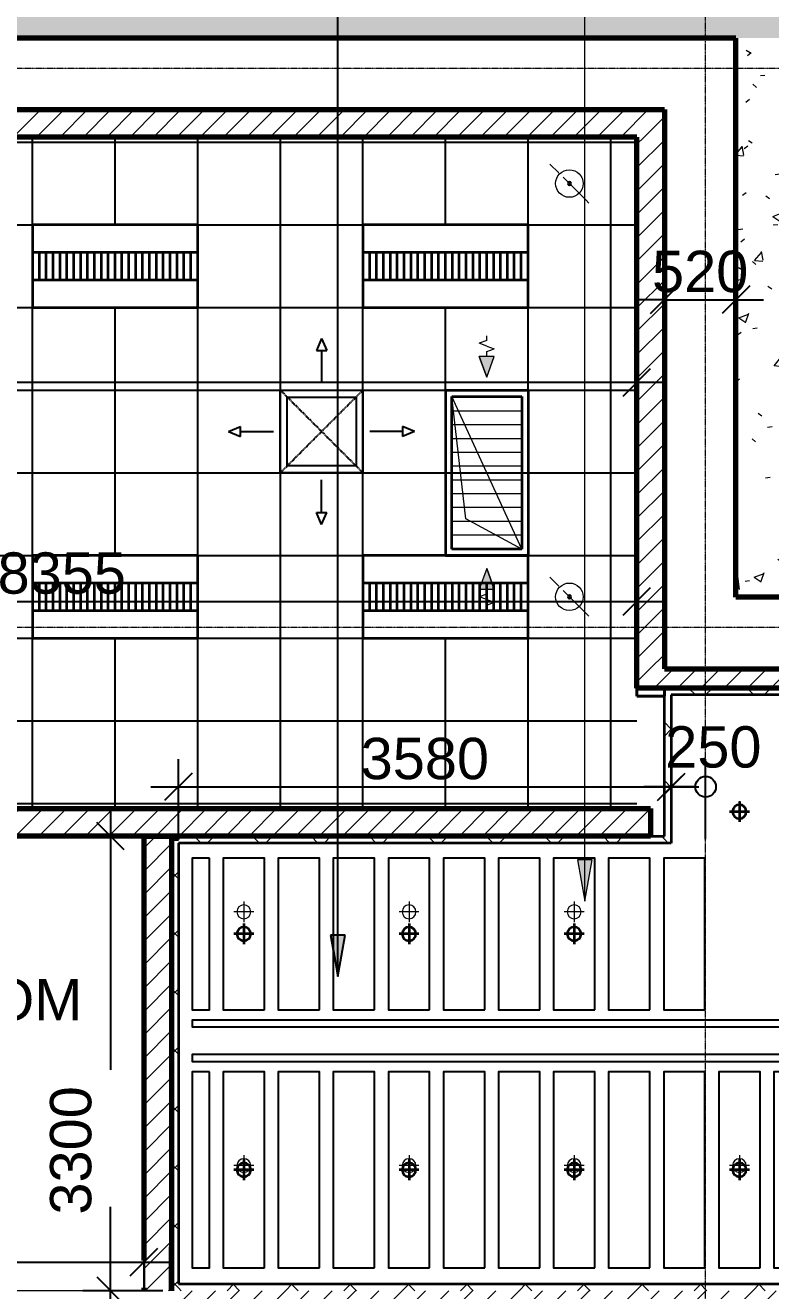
# Model space of a CAD drawing. Header units: millimetres. Extents: x -920222 to -841623, y -18676 to 21298.
# Drawn here: x -854070 to -848655, y 7379 to 16565 of the extents above; entities that cross this region are included whole.
import ezdxf
from ezdxf.xclip import XClip

# ---------------------------------------------------------------- set-up
doc = ezdxf.new("R2010")
doc.units = ezdxf.units.MM
doc.header["$XCLIPFRAME"] = 0
for name, pattern in [('DPA_Grid _ Level 100', [10, 5.5, -1.6, 1.3, -1.6]), ('Hidden', [7.2, 4.7, -2.5]), ('IMPORT-HR', [371.1242, 91.1334, -1.46606, 0, -42.10612, 236.41862, 0])]:
    doc.linetypes.add(name, pattern=pattern)
for name, color, linetype in [('000 - WIPEOUT', 250, 'Continuous'), ('A04_TUBE SERIES', 2, 'Continuous'), ('A11_ALU.SOLID SHEET', 2, 'Continuous')]:
    doc.layers.add(name, color=color, linetype=linetype)
for name, color, linetype, lineweight in [('A-ANNO-DIMS', 1, 'Continuous', 9), ('A-ANNO-NOTE', 3, 'Continuous', 25), ('A-CLNG-PATT', 2, 'Continuous', 9), ('A-DETL', 1, 'Continuous', 70), ('A-DETL-GENF', 2, 'Continuous', 35), ('A-DETL-THIN', 1, 'Continuous', 25), ('A-ROOM-IDEN', 3, 'Continuous', 25), ('A-WALL', 5, 'Continuous', 35), ('A-WALL-FNSH', 2, 'Continuous', 35), ('A-WALL-PATT', 1, 'Continuous', 35), ('E-LITE-EQPM', 2, 'Continuous', 35), ('F-SPRN', 2, 'Continuous', 35), ('G-ANNO-TEXT', 3, 'Continuous', 9), ('G-IMPT', 8, 'Continuous', 35), ('M-HVAC-CDFF', 2, 'Continuous', 35), ('S-GRID', 251, 'Continuous', 9), ('WALL-E', 2, 'Continuous', 35)]:
    doc.layers.add(name, color=color, linetype=linetype, lineweight=lineweight)
doc.styles.add('Arial_2', font='arial.ttf', dxfattribs={"height": 300})
doc.dimstyles.new('DPA-DIM-3_0_C-T', dxfattribs={"dimscale": 304.8, "dimtxt": 306.07782, "dimasz": 0.492126, "dimexe": 0.656168, "dimexo": 0.0625, "dimgap": 0.164042, "dimtad": 0, "dimjust": 2, "dimdec": 0, "dimzin": 0, "dimdsep": 46, "dimtxsty": 'Arial_2', "dimblk1": 'DOTBLANK', "dimblk2": 'OBLIQUE', "dimsah": 1, "dimcen": 0.09, "dimdle": 0.656168, "dimadec": 8, "dimazin": 0, "dimtfac": 1, "dimtdec": 4, "dimtix": 1, "dimtmove": 2, "dimatfit": 3, "dimfxl": 1.312336, "dimfxlon": 1, "dimtvp": 1, "dimtolj": 1, "dimtzin": 0, "dimarcsym": 2})
doc.dimstyles.new('DPA-DIM-3_0_T-T', dxfattribs={"dimscale": 304.8, "dimtxt": 306.07782, "dimasz": 0.656168, "dimexe": 0.656168, "dimexo": 0.0625, "dimgap": 0.164042, "dimtad": 1, "dimdec": 0, "dimzin": 0, "dimdsep": 46, "dimtxsty": 'Arial_2', "dimblk1": 'OBLIQUE', "dimblk2": 'OBLIQUE', "dimsah": 1, "dimcen": 0.09, "dimdle": 0.656168, "dimadec": 8, "dimazin": 0, "dimtfac": 1, "dimtdec": 4, "dimtix": 1, "dimtmove": 0, "dimatfit": 3, "dimfxl": 1.312336, "dimfxlon": 1, "dimtvp": 1, "dimtolj": 1, "dimtzin": 0, "dimarcsym": 2})
doc.dimstyles.new('DPA-DIM-3_0_T-T_1', dxfattribs={"dimscale": 304.8, "dimtxt": 306.07782, "dimasz": 0.656168, "dimexe": 0.656168, "dimexo": 0.0625, "dimgap": 0.164042, "dimtad": 1, "dimdec": 0, "dimzin": 0, "dimdsep": 46, "dimtxsty": 'Arial_2', "dimblk1": 'OBLIQUE', "dimblk2": 'OBLIQUE', "dimsah": 1, "dimcen": 0.09, "dimdle": 0.656168, "dimadec": 8, "dimazin": 0, "dimtfac": 1, "dimtdec": 4, "dimtix": 1, "dimtmove": 1, "dimatfit": 3, "dimfxl": 1.312336, "dimfxlon": 1, "dimtvp": 1, "dimtolj": 1, "dimtzin": 0, "dimarcsym": 2})
pattern_1 = [(45, (0, 0), (-84.852814, 84.852814), [])]
pattern_2 = [(50, (0, 0), (728.7365, -63.75582), [76.2, -838.2]), (355, (0, 0), (-140.9716, 764.2276), [60.96, -670.56]), (100.451, (60.7, -5.3), (587.77, 700.46675), [64.76, -712.36]), (46.184, (0, 203.2), (1084.3162, -168.171), [114.3, -1257.3]), (96.636, (90.4, 189.2), (949.6099, 989.7098), [97.14, -1068.54]), (351.184, (0, 203.2), (949.6206, 989.7012), [91.44, -1005.84]), (21, (101.6, 152.4), (606.45787, -409.06057), [76.2, -838.2]), (326, (101.6, 152.4), (247.20834, 736.7529), [60.96, -670.56]), (71.451, (152.14, 118.3), (853.66825, 327.68547), [64.76, -712.36]), (37.5, (0, 0), (12.35469, 338.22012), [33.528, -628.904, 33.528, -647.192, -673.1]), (37.5, (0, 0), (12.35469, 338.22012), [-1343.152, 33.528, -639.572]), (7.5, (0, 0), (267.27887, 400.72213), [33.528, -354.584, 33.528, -613.664, -256.54]), (7.5, (0, 0), (267.27887, 400.72213), [-1035.304, 33.528, -223.012]), (327.5, (-226.57, 0), (542.36333, -22.915345), [33.528, -220.472, 33.528, -758.952, -1051.56]), (327.5, (-226.57, 0), (542.36333, -22.915345), [-1046.48, 33.528, -1018.032]), (317.5, (-328.17, 0), (592.51696, 101.7071), [33.528, -296.672, 33.528, -492.76, -746.76]), (317.5, (-328.17, 0), (592.51696, 101.7071), [-856.488, 33.528, -713.232])]
pattern_3 = [(45, (0, 0), (-212.13203, 212.13203), []), (135, (0, 0), (-212.13203, -212.13203), [])]

# ---------------------------------------------------------------- blocks, each defined once
blk = doc.blocks.new('LGF_DL_SAA_LowPower_DL1a - LGF_DL_SAA_LowPower_DL1a-8854269-4250-01 ENLARGED CONCOURSE LEVEL - REFLECTED CEILING PLAN - SHEET 1')
at = {"layer": 'A-DETL-GENF', "lineweight": 9}
for p, q in [((0, -75), (0, 75)), ((72.5, 0), (-72.5, 0))]:
    blk.add_line(p, q, dxfattribs=at)
blk.add_circle((0, 0), 50, dxfattribs=at)
blk = doc.blocks.new('ACM_Generic Rect_Ceiling Deflection - Transfer Air 600x600-18522354-4250-01 ENLARGED CONCOURSE LEVEL - REFLECTED CEILING PLAN - SHEET 1')
at = {"layer": 'M-HVAC-CDFF', "lineweight": 25}
for p, q in [((0, 675.4), (-37.1, 588)), ((0, 675.4), (37.1, 588)), ((-37.1, 588), (37.1, 588)), ((0, 588), (0, 350)), ((-300, -300), (-300, 300)), ((-300, 300), (300, 300)), ((-300, -300), (-300, 300)), ((-300, 300), (300, 300)), ((300, 300), (300, -300)), ((300, 300), (300, -300)), ((-250, -250), (-250, 250)), ((-250, 250), (250, 250)), ((250, 250), (250, -250)), ((-675.4, 0), (-588, 37.1)), ((-675.4, 0), (-588, -37.1)), ((-588, -37.1), (-588, 37.1)), ((-588, 0), (-350, 0)), ((588, 37.1), (588, -37.1)), ((675.4, 0), (588, 37.1)), ((588, 0), (350, 0)), ((675.4, 0), (588, -37.1)), ((250, -250), (-250, -250)), ((300, -300), (-300, -300)), ((300, -300), (-300, -300)), ((0, -588), (0, -350)), ((-37.1, -588), (37.1, -588)), ((0, -675.4), (-37.1, -588)), ((0, -675.4), (37.1, -588))]:
    blk.add_line(p, q, dxfattribs=at)
at = {"layer": 'M-HVAC-CDFF', "linetype": 'Hidden', "lineweight": 25}
for p, q in [((-300, 300), (300, -300)), ((-300, -300), (300, 300))]:
    blk.add_line(p, q, dxfattribs=at)
blk = doc.blocks.new('ACM_ECS_RAGR_Return Air Grille - Rectangular - 600x1200-V18-4250-01 ENLARGED CONCOURSE LEVEL - REFLECTED CEILING PLAN - SHEET 1')
at = {"layer": 'M-HVAC-CDFF'}
for points in [[(-695, 0), (-845, 54.6), (-845, -54.6)], [(845, 54.6), (695, 0), (845, -54.6), (845, 31)]]:
    blk.add_hatch(color=256, dxfattribs=at).paths.add_polyline_path(points)
at = {"layer": 'A-DETL-GENF', "lineweight": 9}
for p, q in [((-450, 255), (-450, -255)), ((-350, 255), (-350, -255)), ((-250, 255), (-250, -255)), ((-150, 255), (-150, -255)), ((-50, 255), (-50, -255)), ((50, 255), (50, -255)), ((150, 255), (150, -255)), ((250, 255), (250, -255)), ((350, 255), (350, -255)), ((450, 255), (450, -255)), ((-959.7, 0), (-995, 0)), ((-920, 0), (-900.1, 54.6)), ((-880.3, 0), (-900.1, 54.6)), ((-695, 0), (-845, 54.6)), ((-845, 54.6), (-845, -54.6)), ((-695, 0), (-845, 54.6)), ((-845, 54.6), (-845, -54.6)), ((845, 54.6), (695, 0)), ((695, 0), (845, 54.6)), ((695, 0), (845, -54.6)), ((695, 0), (845, -54.6)), ((845, -54.6), (845, 54.6)), ((845, -54.6), (845, 54.6)), ((845, 0), (880.3, 0)), ((880.3, 0), (900.1, -54.6)), ((920, 0), (900.1, -54.6)), ((920, 0), (939.9, 54.6)), ((959.7, 0), (939.9, 54.6)), ((959.7, 0), (995, 0)), ((-959.7, 0), (-939.9, -54.6)), ((-920, 0), (-939.9, -54.6)), ((-845, 0), (-880.3, 0)), ((-845, -54.6), (-695, 0)), ((-695, 0), (-845, -54.6))]:
    blk.add_line(p, q, dxfattribs=at)
at = {"layer": 'M-HVAC-CDFF'}
for p, q in [((600, 300), (-600, 300)), ((-600, 300), (-600, -300)), ((600, 300), (600, -300)), ((-555, -255), (-555, 255)), ((-555, 255), (555, 255)), ((555, 255), (555, -255)), ((555, -255), (-555, -255)), ((600, -300), (-600, -300))]:
    blk.add_line(p, q, dxfattribs=at)
at = {"layer": 'M-HVAC-CDFF', "lineweight": 9}
for p, q in [((-555, -255), (555, 255)), ((-333, 153), (555, 255)), ((-555, -255), (-333, 153))]:
    blk.add_line(p, q, dxfattribs=at)
blk = doc.blocks.new('L6 - Ceiling Recessed Modular LED Tube - DPA_1195L x 595W x 85H - 36W_AR-18526855-4250-01 ENLARGED CONCOURSE LEVEL - REFLECTED CEILING PLAN - SHEET 1')
at = {"layer": 'E-LITE-EQPM'}
for p, q in [((-600, -600), (-600, 0)), ((-600, 0), (600, 0)), ((-600, -600), (-600, 0)), ((-600, 0), (600, 0)), ((600, 0), (600, -600)), ((600, 0), (600, -600)), ((-600, -200), (600, -200)), ((-550, -200), (-550, -400)), ((-500, -200), (-500, -400)), ((-450, -200), (-450, -400)), ((-400, -200), (-400, -400)), ((-350, -200), (-350, -400)), ((-300, -200), (-300, -400)), ((-250, -200), (-250, -400)), ((-200, -200), (-200, -400)), ((-150, -200), (-150, -400)), ((-100, -200), (-100, -400)), ((-100, -200), (-100, -400)), ((-50, -200), (-50, -400)), ((0, -200), (0, -400)), ((50, -200), (50, -400)), ((100, -200), (100, -400)), ((150, -200), (150, -400)), ((200, -200), (200, -400)), ((250, -200), (250, -400)), ((300, -200), (300, -400)), ((350, -200), (350, -400)), ((400, -200), (400, -400)), ((450, -200), (450, -400)), ((500, -200), (500, -400)), ((550, -200), (550, -400)), ((600, -400), (-600, -400)), ((600, -600), (-600, -600)), ((600, -600), (-600, -600))]:
    blk.add_line(p, q, dxfattribs=at)
blk = doc.blocks.new('ACM_FPS_SPRK_Sprinkler Heat Cut Off - Drawing1_dwg_exposed spk-18530779-4250-01 ENLARGED CONCOURSE LEVEL - REFLECTED CEILING PLAN - SHEET 1')
at = {"layer": 'G-IMPT', "lineweight": 9}
blk.add_circle((0, 0), 100, dxfattribs=at)
blk = doc.blocks.new('ACM_FPS_SPRK_Sprinkler Heat Cut Off - Drawing1_dwg-18530778-4250-01 ENLARGED CONCOURSE LEVEL - REFLECTED CEILING PLAN - SHEET 1')
at = {"layer": 'G-IMPT', "linetype": 'IMPORT-HR', "lineweight": 9}
blk.add_line((3394.3, 2931.2), (3677.1, 2648.4), dxfattribs=at)
at = {"rotation": 179.9974120342029}
blk.add_blockref('ACM_FPS_SPRK_Sprinkler Heat Cut Off - Drawing1_dwg_exposed spk-18530779-4250-01 ENLARGED CONCOURSE LEVEL - REFLECTED CEILING PLAN - SHEET 1', (3535.7, 2789.8), dxfattribs=at)
blk = doc.blocks.new('ACM_FPS_SPRK_Sprinkler Heat Cut Off - FDS_SPR_ACM_Sprinkler Head-18530782-4250-01 ENLARGED CONCOURSE LEVEL - REFLECTED CEILING PLAN - SHEET 1')
at = {"layer": 'F-SPRN'}
for start, end in [(0, 180), (180, 360)]:
    blk.add_arc((0, 0), 10, start, end, dxfattribs=at)
blk.add_blockref('ACM_FPS_SPRK_Sprinkler Heat Cut Off - Drawing1_dwg-18530778-4250-01 ENLARGED CONCOURSE LEVEL - REFLECTED CEILING PLAN - SHEET 1', (-3535.7, -2789.8))
blk = doc.blocks.new('_Oblique')
at = {"color": 0, "linetype": 'ByBlock', "lineweight": -2}
blk.add_line((-0.5, -0.5), (0.5, 0.5), dxfattribs=at)
blk = doc.blocks.new('*D318')
at = {"layer": 'A-ANNO-DIMS', "color": 0, "lineweight": -2, "transparency": 16777216}
for p, q in [((44675, 4389.2), (44675, 3808.2)), ((51075, 4389.2), (51075, 3808.2)), ((44475, 4008.2), (51275, 4008.2))]:
    blk.add_line(p, q, dxfattribs=at)
at = {"layer": 'Defpoints', "color": 0, "transparency": 16777216}
for p in [(44675, 4408.2), (51075, 4408.2), (51075, 4008.2)]:
    blk.add_point(p, dxfattribs=at)
at = {"layer": 'A-ANNO-DIMS', "color": 0, "lineweight": -2, "transparency": 16777216, "xscale": 200, "yscale": 200, "zscale": 200, "rotation": 180}
blk.add_blockref('_Oblique', (44675, 4008.2), dxfattribs=at)
at = {"layer": 'A-ANNO-DIMS', "color": 0, "lineweight": -2, "transparency": 16777216, "xscale": 200, "yscale": 200, "zscale": 200}
blk.add_blockref('_Oblique', (51075, 4008.2), dxfattribs=at)
at = {"layer": 'A-ANNO-DIMS', "color": 0, "transparency": 16777216, "insert": (47875, 4211.4), "char_height": 300, "width": 1107.531, "attachment_point": 5, "style": 'Arial_2'}
blk.add_mtext('\\A1;6400', dxfattribs=at)
blk = doc.blocks.new('*D319')
at = {"layer": 'A-ANNO-DIMS', "color": 0, "lineweight": -2, "transparency": 16777216}
for p, q in [((54855, 11375.2), (54855, 10794.3)), ((55375, 11375.2), (55375, 10794.3)), ((54855, 10994.3), (54655, 10994.3)), ((54855, 10994.3), (55375, 10994.3)), ((55375, 10994.3), (55575, 10994.3))]:
    blk.add_line(p, q, dxfattribs=at)
at = {"layer": 'Defpoints', "color": 0, "transparency": 16777216}
for p in [(54855, 11394.3), (55375, 11394.3), (55375, 10994.3)]:
    blk.add_point(p, dxfattribs=at)
at = {"layer": 'A-ANNO-DIMS', "color": 0, "lineweight": -2, "transparency": 16777216, "xscale": 200, "yscale": 200, "zscale": 200}
blk.add_blockref('_Oblique', (54855, 10994.3), dxfattribs=at)
at = {"layer": 'A-ANNO-DIMS', "color": 0, "lineweight": -2, "transparency": 16777216, "xscale": 200, "yscale": 200, "zscale": 200, "rotation": 180}
blk.add_blockref('_Oblique', (55375, 10994.3), dxfattribs=at)
at = {"layer": 'A-ANNO-DIMS', "color": 0, "transparency": 16777216, "insert": (55115, 11197.4), "char_height": 300, "width": 830.648, "attachment_point": 5, "style": 'Arial_2'}
blk.add_mtext('\\A1;520', dxfattribs=at)
blk = doc.blocks.new('*D334')
at = {"layer": 'A-ANNO-DIMS', "color": 0, "lineweight": -2, "transparency": 16777216}
for p, q in [((44675, 10775.2), (44675, 10194.3)), ((54655, 10775.2), (54655, 10194.3)), ((44475, 10394.3), (54855, 10394.3))]:
    blk.add_line(p, q, dxfattribs=at)
at = {"layer": 'Defpoints', "color": 0, "transparency": 16777216}
for p in [(44675, 10794.3), (54655, 10794.3), (54655, 10394.3)]:
    blk.add_point(p, dxfattribs=at)
at = {"layer": 'A-ANNO-DIMS', "color": 0, "lineweight": -2, "transparency": 16777216, "xscale": 200, "yscale": 200, "zscale": 200, "rotation": 180}
blk.add_blockref('_Oblique', (44675, 10394.3), dxfattribs=at)
at = {"layer": 'A-ANNO-DIMS', "color": 0, "lineweight": -2, "transparency": 16777216, "xscale": 200, "yscale": 200, "zscale": 200}
blk.add_blockref('_Oblique', (54655, 10394.3), dxfattribs=at)
at = {"layer": 'A-ANNO-DIMS', "color": 0, "transparency": 16777216, "insert": (49665, 10597.4), "char_height": 300, "width": 1107.531, "attachment_point": 5, "style": 'Arial_2'}
blk.add_mtext('\\A1;9980', dxfattribs=at)
blk = doc.blocks.new('*D341')
at = {"layer": 'A-ANNO-DIMS', "color": 0, "lineweight": -2, "transparency": 16777216}
for p, q in [((50831.5, 7300), (50831.5, 5403.4)), ((50450.5, 7100), (51031.5, 7100)), ((50831.5, 3600), (50831.5, 4408.7)), ((51212.4, 3800), (50631.5, 3800))]:
    blk.add_line(p, q, dxfattribs=at)
at = {"layer": 'Defpoints', "color": 0, "transparency": 16777216}
for p in [(50431.5, 7100), (50831.5, 7100), (51231.5, 3800)]:
    blk.add_point(p, dxfattribs=at)
at = {"layer": 'A-ANNO-DIMS', "color": 0, "lineweight": -2, "transparency": 16777216, "xscale": 200, "yscale": 200, "zscale": 200}
for p, rotation in [((50831.5, 7100), 90), ((50831.5, 3800), 270)]:
    blk.add_blockref('_Oblique', p, dxfattribs=dict(at, rotation=rotation))
at = {"layer": 'A-ANNO-DIMS', "color": 0, "transparency": 16777216, "insert": (50392, 4352.3), "char_height": 300, "width": 1107.531, "attachment_point": 1, "rotation": 90, "line_spacing_factor": 0.941778, "style": 'Arial_2'}
blk.add_mtext('\\A1;3300', dxfattribs=at)
blk = doc.blocks.new('*D343')
at = {"layer": 'A-ANNO-DIMS', "color": 0, "lineweight": -2, "transparency": 16777216}
for p, q in [((54655, 9185.3), (54655, 8604.4)), ((46300, 8423.4), (46300, 9004.4)), ((46100, 8804.4), (54855, 8804.4))]:
    blk.add_line(p, q, dxfattribs=at)
at = {"layer": 'Defpoints', "color": 0, "transparency": 16777216}
for p in [(54655, 9204.4), (54655, 8804.4), (46300, 8404.4)]:
    blk.add_point(p, dxfattribs=at)
at = {"layer": 'A-ANNO-DIMS', "color": 0, "lineweight": -2, "transparency": 16777216, "xscale": 200, "yscale": 200, "zscale": 200, "rotation": 180}
blk.add_blockref('_Oblique', (46300, 8804.4), dxfattribs=at)
at = {"layer": 'A-ANNO-DIMS', "color": 0, "lineweight": -2, "transparency": 16777216, "xscale": 200, "yscale": 200, "zscale": 200}
blk.add_blockref('_Oblique', (54655, 8804.4), dxfattribs=at)
at = {"layer": 'A-ANNO-DIMS', "color": 0, "transparency": 16777216, "insert": (50477.5, 9007.7), "char_height": 300, "width": 1107.531, "attachment_point": 5, "style": 'Arial_2'}
blk.add_mtext('\\A1;8355', dxfattribs=at)
blk = doc.blocks.new('*D368')
at = {"layer": 'Defpoints', "color": 0, "transparency": 16777216}
for p in [(55155, 7458.2), (55155, 7316.8), (55155, 7316.8)]:
    blk.add_point(p, dxfattribs=at)
blk = doc.blocks.new('_DotBlank')
at = {"color": 0, "linetype": 'ByBlock', "lineweight": -2}
blk.add_line((-0.5, 0), (-1, 0), dxfattribs=at)
blk.add_circle((0, 0), 0.5, dxfattribs=at)
blk = doc.blocks.new('_None')
blk = doc.blocks.new('*D369')
at = {"layer": 'A-ANNO-DIMS', "color": 0, "lineweight": -2, "transparency": 16777216}
for p, q in [((54905, 7077.2), (54905, 7658.2)), ((55155, 7077.2), (55155, 7658.2)), ((55005, 7458.2), (54705, 7458.2))]:
    blk.add_line(p, q, dxfattribs=at)
at = {"layer": 'Defpoints', "color": 0, "transparency": 16777216}
for p in [(54905, 7458.2), (54905, 7058.2), (55155, 7058.2)]:
    blk.add_point(p, dxfattribs=at)
at = {"layer": 'A-ANNO-DIMS', "color": 0, "lineweight": -2, "transparency": 16777216, "xscale": 150, "yscale": 150, "zscale": 150, "rotation": 180}
blk.add_blockref('_Oblique', (54905, 7458.2), dxfattribs=at)
at = {"layer": 'A-ANNO-DIMS', "color": 0, "lineweight": -2, "transparency": 16777216, "xscale": 150, "yscale": 150, "zscale": 150}
blk.add_blockref('_DotBlank', (55155, 7458.2), dxfattribs=at)
at = {"layer": 'A-ANNO-DIMS', "color": 0, "transparency": 16777216, "insert": (54861.3, 7897.6), "char_height": 300, "width": 830.648, "attachment_point": 1, "line_spacing_factor": 0.941778, "style": 'Arial_2'}
blk.add_mtext('\\A1;250', dxfattribs=at)
blk = doc.blocks.new('*D370')
at = {"layer": 'A-ANNO-DIMS', "color": 0, "lineweight": -2, "transparency": 16777216}
for p, q in [((54905, 7839.1), (54905, 7258.2)), ((51325, 7077.2), (51325, 7658.2)), ((51125, 7458.2), (55105, 7458.2))]:
    blk.add_line(p, q, dxfattribs=at)
at = {"layer": 'Defpoints', "color": 0, "transparency": 16777216}
for p in [(54905, 7858.2), (54905, 7458.2), (51325, 7058.2)]:
    blk.add_point(p, dxfattribs=at)
at = {"layer": 'A-ANNO-DIMS', "color": 0, "lineweight": -2, "transparency": 16777216, "xscale": 200, "yscale": 200, "zscale": 200, "rotation": 180}
blk.add_blockref('_Oblique', (51325, 7458.2), dxfattribs=at)
at = {"layer": 'A-ANNO-DIMS', "color": 0, "lineweight": -2, "transparency": 16777216, "xscale": 200, "yscale": 200, "zscale": 200}
blk.add_blockref('_Oblique', (54905, 7458.2), dxfattribs=at)
at = {"layer": 'A-ANNO-DIMS', "color": 0, "transparency": 16777216, "insert": (53115, 7661.4), "char_height": 300, "width": 1107.531, "attachment_point": 5, "style": 'Arial_2'}
blk.add_mtext('\\A1;3580', dxfattribs=at)
blk = doc.blocks.new('*U413')
blk.add_attdef('EXTR.OVL-LENGTH_', (-25, -59.1), '', height=5)
blk.add_wipeout([(-25, 0), (25, 0), (25, 8626), (-25, 8626)]).dxf.layer = '000 - WIPEOUT'
blk.add_point((0, 0))
at = {"layer": 'A04_TUBE SERIES', "color": 0}
blk.add_lwpolyline([(-25, 0), (25, 0), (25, 8626), (-25, 8626)], close=True, dxfattribs=at)
blk = doc.blocks.new('*U414')
blk.add_attdef('EXTR.OVL-LENGTH_', (-25, -59.1), '', height=5)
blk.add_wipeout([(-25, 0), (25, 0), (25, 8626), (-25, 8626)]).dxf.layer = '000 - WIPEOUT'
blk.add_point((0, 0))
at = {"layer": 'A04_TUBE SERIES', "color": 0}
blk.add_lwpolyline([(-25, 0), (25, 0), (25, 8626), (-25, 8626)], close=True, dxfattribs=at)
blk = doc.blocks.new('*U583')
at = {"color": 3}
for points in [[(-712.5, 3150), (712.5, 3150), (712.5, 2850), (-712.5, 2850)], [(-712.5, 2750), (712.5, 2750), (712.5, 2450), (-712.5, 2450)], [(-712.5, 2350), (712.5, 2350), (712.5, 2050), (-712.5, 2050)], [(-712.5, 1950), (712.5, 1950), (712.5, 1650), (-712.5, 1650)], [(-712.5, 1550), (712.5, 1550), (712.5, 1250), (-712.5, 1250)], [(-712.5, 1150), (712.5, 1150), (712.5, 850), (-712.5, 850)], [(-712.5, 750), (712.5, 750), (712.5, 450), (-712.5, 450)], [(-712.5, 350), (712.5, 350), (712.5, 50), (-712.5, 50)], [(-712.5, -50), (712.5, -50), (712.5, -350), (-712.5, -350)], [(-712.5, -450), (712.5, -450), (712.5, -750), (-712.5, -750)], [(-712.5, -850), (712.5, -850), (712.5, -1150), (-712.5, -1150)], [(-712.5, -1250), (712.5, -1250), (712.5, -1550), (-712.5, -1550)], [(-712.5, -1650), (712.5, -1650), (712.5, -1950), (-712.5, -1950)], [(-712.5, -2050), (712.5, -2050), (712.5, -2350), (-712.5, -2350)], [(-712.5, -2450), (712.5, -2450), (712.5, -2750), (-712.5, -2750)], [(-712.5, -2850), (712.5, -2850), (712.5, -3150), (-712.5, -3150)]]:
    blk.add_wipeout(points, dxfattribs=at).dxf.layer = '000 - WIPEOUT'
at = {"layer": 'A11_ALU.SOLID SHEET', "color": 0, "linetype": 'ByBlock'}
for points in [[(-712.5, 2850), (712.5, 2850), (712.5, 3150), (-712.5, 3150)], [(-712.5, 2450), (712.5, 2450), (712.5, 2750), (-712.5, 2750)], [(-712.5, 2050), (712.5, 2050), (712.5, 2350), (-712.5, 2350)], [(-712.5, 1650), (712.5, 1650), (712.5, 1950), (-712.5, 1950)], [(-712.5, 1250), (712.5, 1250), (712.5, 1550), (-712.5, 1550)], [(-712.5, 850), (712.5, 850), (712.5, 1150), (-712.5, 1150)], [(-712.5, 450), (712.5, 450), (712.5, 750), (-712.5, 750)], [(-712.5, 50), (712.5, 50), (712.5, 350), (-712.5, 350)], [(-712.5, -350), (712.5, -350), (712.5, -50), (-712.5, -50)], [(-712.5, -750), (712.5, -750), (712.5, -450), (-712.5, -450)], [(-712.5, -1150), (712.5, -1150), (712.5, -850), (-712.5, -850)], [(-712.5, -1550), (712.5, -1550), (712.5, -1250), (-712.5, -1250)], [(-712.5, -1950), (712.5, -1950), (712.5, -1650), (-712.5, -1650)], [(-712.5, -2350), (712.5, -2350), (712.5, -2050), (-712.5, -2050)], [(-712.5, -2750), (712.5, -2750), (712.5, -2450), (-712.5, -2450)], [(-712.5, -3150), (712.5, -3150), (712.5, -2850), (-712.5, -2850)]]:
    blk.add_lwpolyline(points, close=True, dxfattribs=at)
blk = doc.blocks.new('*U585')
at = {"layer": 'Defpoints'}
blk.add_point((0, 0), dxfattribs=at)
blk.add_wipeout([(712.5, 250), (712.5, 376), (-712.5, 376), (-712.5, 250)]).dxf.layer = '000 - WIPEOUT'
at = {"layer": 'A11_ALU.SOLID SHEET', "color": 0}
blk.add_lwpolyline([(712.5, 250), (712.5, 376), (-712.5, 376), (-712.5, 250)], close=True, dxfattribs=at)
at = {"layer": 'Defpoints'}
blk.add_point((0, 400), dxfattribs=at)
blk = doc.blocks.new('*U587')
at = {"color": 3}
for points in [[(-550, 1750), (550, 1750), (550, 1450), (-550, 1450)], [(-550, 1350), (550, 1350), (550, 1050), (-550, 1050)], [(-550, 950), (550, 950), (550, 650), (-550, 650)], [(-550, 550), (550, 550), (550, 250), (-550, 250)], [(-550, 150), (550, 150), (550, -150), (-550, -150)], [(-550, -250), (550, -250), (550, -550), (-550, -550)], [(-550, -650), (550, -650), (550, -950), (-550, -950)], [(-550, -1050), (550, -1050), (550, -1350), (-550, -1350)], [(-550, -1450), (550, -1450), (550, -1750), (-550, -1750)]]:
    blk.add_wipeout(points, dxfattribs=at).dxf.layer = '000 - WIPEOUT'
at = {"layer": 'A11_ALU.SOLID SHEET', "color": 0, "linetype": 'ByBlock'}
for points in [[(-550, 1450), (550, 1450), (550, 1750), (-550, 1750)], [(-550, 1050), (550, 1050), (550, 1350), (-550, 1350)], [(-550, 650), (550, 650), (550, 950), (-550, 950)], [(-550, 250), (550, 250), (550, 550), (-550, 550)], [(-550, -150), (550, -150), (550, 150), (-550, 150)], [(-550, -550), (550, -550), (550, -250), (-550, -250)], [(-550, -950), (550, -950), (550, -650), (-550, -650)], [(-550, -1350), (550, -1350), (550, -1050), (-550, -1050)], [(-550, -1750), (550, -1750), (550, -1450), (-550, -1450)]]:
    blk.add_lwpolyline(points, close=True, dxfattribs=at)
blk = doc.blocks.new('*U588')
at = {"layer": 'Defpoints'}
blk.add_point((0, 0), dxfattribs=at)
blk.add_wipeout([(550, 250), (550, 376), (-550, 376), (-550, 250)]).dxf.layer = '000 - WIPEOUT'
at = {"layer": 'A11_ALU.SOLID SHEET', "color": 0}
blk.add_lwpolyline([(550, 250), (550, 376), (-550, 376), (-550, 250)], close=True, dxfattribs=at)
at = {"layer": 'Defpoints'}
blk.add_point((0, 400), dxfattribs=at)
blk = doc.blocks.new('*U826')
at = {"layer": 'A04_TUBE SERIES', "color": 0, "linetype": 'ByBlock', "rotation": 90}
for name, p in [('*U414', (-99548.5, 5740)), ('*U413', (-99548.5, 5490))]:
    blk.add_blockref(name, p, dxfattribs=at)
at = {"layer": 'A11_ALU.SOLID SHEET', "color": 0, "linetype": 'ByBlock', "rotation": 90}
for name, p in [('*U587', (-106200, 6390)), ('*U583', (-104800, 4677.5))]:
    blk.add_blockref(name, p, dxfattribs=at)
for name, p in [('*U588', (-107798.5, 6390)), ('*U585', (-107798.5, 4677.5))]:
    blk.add_blockref(name, p, dxfattribs=at)
blk = doc.blocks.new('LGF_DL_SAA_LowPower_DL1a - LGF_DL_SAA_LowPower_DL1a-8854269-4150-01 CONCOURSE LEVEL - REFLECTED CEILING PLAN')
at = {"layer": 'A-DETL-GENF'}
for p, q in [((0, -75), (0, 75)), ((72.5, 0), (-72.5, 0))]:
    blk.add_line(p, q, dxfattribs=at)
blk.add_circle((0, 0), 50, dxfattribs=at)
blk = doc.blocks.new('C-1-PP19-AR-4150-01-B_20250901-115810_EXDOWNLIGHT')
at = {"layer": 'E-LITE-EQPM', "extrusion": (0, 0, -1), "rotation": 180}
for p in [(104200, 7277.5), (107800, 6390), (106600, 6390), (105400, 6390), (107800, 4677.5), (106600, 4677.5), (105400, 4677.5), (104200, 4677.5)]:
    blk.add_blockref('LGF_DL_SAA_LowPower_DL1a - LGF_DL_SAA_LowPower_DL1a-8854269-4150-01 CONCOURSE LEVEL - REFLECTED CEILING PLAN', p, dxfattribs=at)
blk = doc.blocks.new('*U290')
at = {"layer": 'A-DETL', "lineweight": 9}
for p, q in [((51075, 7100), (44675, 7100)), ((31885, 3801.4), (51075, 3801.4))]:
    blk.add_line(p, q, dxfattribs=at)
at = {"layer": 'S-GRID', "linetype": 'DPA_Grid _ Level 100'}
for p, q in [((55155, -21404), (55155, 16818.7)), ((58127.3, 12673), (-14589.5, 12673)), ((58127.3, 8615), (-14589.5, 8615))]:
    blk.add_line(p, q, dxfattribs=at)
at = {"layer": 'A-ANNO-DIMS'}
for base, p1, p2, override, picture, middle in [((55375, 10994.3), (54855, 11394.3), (55375, 11394.3), {"dimpost": '<>', "dimfxl": 520}, '*D319', (55115, 11197.4)), ((54655, 10394.3), (44675, 10794.3), (54655, 10794.3), {"dimpost": '<>', "dimfxl": 9980}, '*D334', (49665, 10597.4)), ((54655, 8804.4), (46300, 8404.4), (54655, 9204.4), {"dimpost": '<>', "dimfxl": 8393.213032}, '*D343', (50477.5, 9007.7)), ((54905, 7458.2), (51325, 7058.2), (54905, 7858.2), {"dimpost": '<>', "dimfxl": 3668.296607}, '*D370', (53115, 7661.4)), ((51075, 4008.2), (44675, 4408.2), (51075, 4408.2), {"dimpost": '<>', "dimfxl": 6400}, '*D318', (47875, 4211.4))]:
    dim = blk.add_linear_dim(base=base, p1=p1, p2=p2, dimstyle='DPA-DIM-3_0_T-T', override=override, dxfattribs=at)
    dim.commit()
    dim.dimension.update_dxf_attribs({"geometry": picture, "text_midpoint": middle})
dim = blk.add_linear_dim(base=(54905, 7458.2), p1=(55155, 7058.2), p2=(54905, 7058.2), dimstyle='DPA-DIM-3_0_C-T', override={"dimpost": '<>', "dimfxl": 250}, dxfattribs=at)
dim.commit()
dim.dimension.update_dxf_attribs({"geometry": '*D369', "text_midpoint": (55276.6, 7697.6), "dimtype": 160})
dim = blk.add_linear_dim(base=(55155, 7458.2), p1=(55155, 7316.8), p2=(55155, 7316.8), text=' ', dimstyle='DPA-DIM-3_0_C-T', override={"dimpost": '<>', "dimblk": 'None', "dimse1": 1, "dimse2": 1, "dimsd1": 1, "dimsd2": 1, "dimfxl": 0}, dxfattribs=at)
dim.commit()
dim.dimension.update_dxf_attribs({"geometry": '*D368', "text_midpoint": (55155, 7458.2)})
dim = blk.add_linear_dim(base=(50831.5, 7100), p1=(51231.5, 3800), p2=(50431.5, 7100), angle=90, dimstyle='DPA-DIM-3_0_T-T_1', override={"dimpost": '<>', "dimfxl": 3395.585369}, dxfattribs=at)
dim.commit()
dim.dimension.update_dxf_attribs({"geometry": '*D341', "text_midpoint": (50592, 4906.1), "dimtype": 160, "text_rotation": 90})

msp = doc.modelspace()

# ---------------------------------------------------------------- hatches: boundary and pattern name
at = {"layer": 'A-WALL-PATT', "lineweight": 9}
h = msp.add_hatch(dxfattribs=at)
h.set_pattern_fill('FP_1', color=256, style=0, pattern_type=2)
h.set_pattern_definition(pattern_2)
h.paths.add_polyline_path([(-847407.4, 16472), (-847407.4, 17972), (-895025.4, 17972), (-895025.4, 16472), (-848317.1, 16472)])
h = msp.add_hatch(dxfattribs=at)
h.set_pattern_fill('FP_1', color=256, style=0, pattern_type=2)
h.set_pattern_definition(pattern_2)
h.paths.add_polyline_path([(-847407.4, 12414), (-847407.4, 16472), (-848907.4, 16472), (-848907.4, 12414), (-848317.1, 12414)])
h = msp.add_hatch(dxfattribs=at)
h.set_pattern_fill('FP_2', color=256, style=0, pattern_type=2)
h.set_pattern_definition(pattern_1)
h.paths.add_polyline_path([(-849427.4, 15754), (-849427.4, 15954), (-863807.4, 15954), (-863807.4, 15754), (-849627.4, 15754)])
h = msp.add_hatch(dxfattribs=at)
h.set_pattern_fill('FP_2', color=256, style=0, pattern_type=2)
h.set_pattern_definition(pattern_1)
h.paths.add_polyline_path([(-849427.4, 11894), (-849427.4, 15754), (-849627.4, 15754), (-849627.4, 11894)])
h = msp.add_hatch(dxfattribs=at)
h.set_pattern_fill('FP_2', color=256, style=0, pattern_type=2)
h.set_pattern_definition(pattern_1)
h.paths.add_polyline_path([(-846121.6, 11754), (-846121.6, 11894), (-849627.4, 11894), (-849627.4, 11754), (-848317.1, 11754)])
h = msp.add_hatch(dxfattribs=at)
h.set_pattern_fill('FP_5', color=256, style=0, pattern_type=2)
h.set_pattern_definition(pattern_3)
h.paths.add_polyline_path([(-846601.9, 11704), (-846121.6, 11704), (-846121.6, 11754), (-849427.4, 11754), (-849427.4, 11704), (-846670.5, 11704)])
h = msp.add_hatch(dxfattribs=at)
h.set_pattern_fill('FP_2', color=256, style=0, pattern_type=2)
h.set_pattern_definition(pattern_1)
h.paths.add_polyline_path([(-853007.4, 7379), (-853007.4, 10679), (-853207.4, 10679), (-853207.4, 7379), (-853204.3, 7379)])
h = msp.add_hatch(dxfattribs=at)
h.set_pattern_fill('FP_5', color=256, style=0, pattern_type=2)
h.set_pattern_definition(pattern_3)
h.paths.add_polyline_path([(-853007.4, 7379), (-852957.4, 7379), (-852957.4, 10654), (-853007.4, 10654), (-853007.4, 7429)])
h = msp.add_hatch(dxfattribs=at)
h.set_pattern_fill('FP_1', color=256, style=0, pattern_type=2)
h.set_pattern_definition(pattern_2)
h.paths.add_polyline_path([(-853007.4, 4299), (-853007.4, 7379), (-853207.4, 7379), (-853207.4, 4299)])

# ---------------------------------------------------------------- linework, layer by layer
at = {"layer": 'A-DETL-THIN'}
msp.add_line((-853207.4, 7380.4), (-853207.4, 10679), dxfattribs=at)
at = {"layer": 'A-WALL', "color": 7, "lineweight": 70}
for p, q in [((-848907.4, 16472), (-866632.4, 16472)), ((-848907.4, 12414), (-848907.4, 16472)), ((-859607.4, 15954), (-849427.4, 15954)), ((-849427.4, 15954), (-849427.4, 15754)), ((-849627.4, 15754), (-859607.4, 15754)), ((-849627.4, 11894), (-849627.4, 15754)), ((-849427.4, 15754), (-849427.4, 11894)), ((-847407.4, 12414), (-848907.4, 12414)), ((-849627.4, 11754), (-849627.4, 11894)), ((-849427.4, 11894), (-846121.6, 11894)), ((-846121.6, 11754), (-849627.4, 11754)), ((-853207.4, 7599), (-853207.4, 10679)), ((-853207.4, 10679), (-853007.4, 10679)), ((-853007.4, 10679), (-853007.4, 10654)), ((-853007.4, 10654), (-853007.4, 7698.4)), ((-853007.4, 7698.4), (-853007.4, 7429)), ((-853007.4, 7429), (-853007.4, 7698.4)), ((-853207.4, 7379), (-853207.4, 7399)), ((-853007.4, 7429), (-853007.4, 7379)), ((-853007.4, 7379), (-853007.4, 7429))]:
    msp.add_line(p, q, dxfattribs=at)
at = {"layer": 'A-WALL', "lineweight": 9}
msp.add_line((-853207.4, 7599), (-853207.4, 7399), dxfattribs=at)
at = {"layer": 'A-WALL-FNSH', "color": 250}
for p, q in [((-849427.4, 11704), (-849427.4, 11754)), ((-849427.4, 11754), (-846121.6, 11754)), ((-846121.6, 11704), (-849377.4, 11704)), ((-852957.4, 10654), (-852957.4, 10679)), ((-853007.4, 10654), (-852957.4, 10654)), ((-853007.4, 7698.4), (-853007.4, 10654)), ((-852957.4, 10629), (-852957.4, 7429))]:
    msp.add_line(p, q, dxfattribs=at)
at = {"layer": 'WALL-E'}
for p, q in [((-849627.4, 15752), (-849627.4, 11694)), ((-849627.4, 11694), (-849627.4, 15752)), ((-849427.4, 15752), (-849427.4, 11894)), ((-849427.4, 11894), (-849427.4, 15752)), ((-849627.4, 13179), (-849627.4, 14379)), ((-849627.4, 14379), (-849627.4, 13179)), ((-849427.4, 13179), (-849427.4, 14379)), ((-849427.4, 14379), (-849427.4, 13179)), ((-849427.4, 11694), (-849627.4, 11694)), ((-849627.4, 11694), (-849427.4, 11694)), ((-849427.4, 11754), (-849427.4, 11694)), ((-849427.4, 11694), (-849427.4, 11754))]:
    msp.add_line(p, q, dxfattribs=at)

# ---------------------------------------------------------------- block references
at = {"layer": 'A11_ALU.SOLID SHEET'}
ref = msp.add_blockref('*U826', (-744682.4, 3579), dxfattribs=at)
XClip(ref).set_block_clipping_path([(-170955.001718735, -20880.0077451951), (-101439.2544794675, 14392.9971737707)])
at = {"layer": 'E-LITE-EQPM', "extrusion": (0, 0, -1), "rotation": 180}
for p in [(853417.4, 14516.5), (851017.4, 14516.5), (853417.4, 12116.5), (851017.4, 12116.5)]:
    msp.add_blockref('L6 - Ceiling Recessed Modular LED Tube - DPA_1195L x 595W x 85H - 36W_AR-18526855-4250-01 ENLARGED CONCOURSE LEVEL - REFLECTED CEILING PLAN - SHEET 1', p, dxfattribs=at)
at = {"layer": 'F-SPRN'}
for p in [(-850117.4, 15416.5), (-850117.4, 12416.5)]:
    msp.add_blockref('ACM_FPS_SPRK_Sprinkler Heat Cut Off - FDS_SPR_ACM_Sprinkler Head-18530782-4250-01 ENLARGED CONCOURSE LEVEL - REFLECTED CEILING PLAN - SHEET 1', p, dxfattribs=at)
at = {"layer": 'M-HVAC-CDFF'}
msp.add_blockref('ACM_Generic Rect_Ceiling Deflection - Transfer Air 600x600-18522354-4250-01 ENLARGED CONCOURSE LEVEL - REFLECTED CEILING PLAN - SHEET 1', (-851917.4, 13616.5), dxfattribs=at)
at = {"layer": 'M-HVAC-CDFF', "rotation": 90.00000000000723}
msp.add_blockref('ACM_ECS_RAGR_Return Air Grille - Rectangular - 600x1200-V18-4250-01 ENLARGED CONCOURSE LEVEL - REFLECTED CEILING PLAN - SHEET 1', (-850717.4, 13316.5), dxfattribs=at)

# ---------------------------------------------------------------- texts
at = {"layer": 'A-ROOM-IDEN', "lineweight": 9, "insert": (-859056.9, 9641.4), "char_height": 300, "width": 6645.989, "attachment_point": 1, "style": 'Arial_2'}
msp.add_mtext('STAFF MESS/ REST ROOM', dxfattribs=at)

# ---------------------------------------------------------------- next in the draw order: hatches: boundary and pattern name
at = {"layer": 'A-ANNO-NOTE'}
msp.add_hatch(color=256, dxfattribs=at).paths.add_polyline_path([(-851799.7, 9659.7), (-851746.8, 9959.7), (-851852.6, 9959.7)])
at = {"layer": 'A-CLNG-PATT', "lineweight": 25}
h = msp.add_hatch(dxfattribs=at)
h.set_pattern_fill('FP_8', color=256, style=0, pattern_type=2)
h.set_pattern_definition([(0, (-854617.4, 12716.5), (0, -600), []), (270, (-854617.4, 12716.5), (-600, -4e-14), [])])
h.paths.add_polyline_path([(-849627.4, 10879), (-849627.4, 15754), (-859607.4, 15754), (-859607.4, 12069), (-857982.4, 12069), (-857982.4, 10879), (-850512.6, 10879)])
h.paths.add_polyline_path([(-855217.4, 12116.5), (-856417.4, 12116.5), (-856417.4, 12716.5), (-855217.4, 12716.5)])
h.paths.add_polyline_path([(-854017.4, 12116.5), (-854017.4, 12716.5), (-852817.4, 12716.5), (-852817.4, 12116.5), (-853805.8, 12116.5)])
h.paths.add_polyline_path([(-851617.4, 12116.5), (-851617.4, 12716.5), (-850417.4, 12716.5), (-850417.4, 12116.5), (-850512.6, 12116.5)])
h.paths.add_polyline_path([(-858196.7, 12116.5), (-858817.4, 12116.5), (-858817.4, 12716.5), (-857617.4, 12716.5), (-857617.4, 12116.5), (-857982.4, 12116.5)])
h.paths.add_polyline_path([(-851617.4, 14516.5), (-851617.4, 15116.5), (-850417.4, 15116.5), (-850417.4, 14516.5), (-851610.3, 14516.5)])
h.paths.add_polyline_path([(-856417.4, 14516.5), (-856417.4, 15116.5), (-855217.4, 15116.5), (-855217.4, 14516.5)])
h.paths.add_polyline_path([(-852817.4, 14516.5), (-854017.4, 14516.5), (-854017.4, 15116.5), (-852817.4, 15116.5)])
h.paths.add_polyline_path([(-858817.4, 14516.5), (-858817.4, 15116.5), (-857617.4, 15116.5), (-857617.4, 14516.5), (-858196.7, 14516.5)])
at = {"layer": 'A-WALL-PATT', "lineweight": 9}
h = msp.add_hatch(dxfattribs=at)
h.set_pattern_fill('FP_5', color=256, style=0, pattern_type=2)
h.set_pattern_definition(pattern_3)
h.paths.add_polyline_path([(-849427.4, 10629), (-849377.4, 10629), (-849377.4, 11704), (-849427.4, 11704), (-849427.4, 10679)])
h = msp.add_hatch(dxfattribs=at)
h.set_pattern_fill('FP_2', color=256, style=0, pattern_type=2)
h.set_pattern_definition(pattern_1)
h.paths.add_polyline_path([(-849527.4, 10679), (-849527.4, 10879), (-859607.4, 10879), (-859607.4, 10679), (-850512.6, 10679)])
h = msp.add_hatch(dxfattribs=at)
h.set_pattern_fill('FP_5', color=256, style=0, pattern_type=2)
h.set_pattern_definition(pattern_3)
h.paths.add_polyline_path([(-850512.6, 10629), (-849427.4, 10629), (-849427.4, 10679), (-852957.4, 10679), (-852957.4, 10629)])
h = msp.add_hatch(dxfattribs=at)
h.set_pattern_fill('FP_2', color=256, style=0, pattern_type=2)
h.set_pattern_definition(pattern_1)
h.paths.add_polyline_path([(-846357.4, 7179), (-846357.4, 7379), (-853007.4, 7379), (-853007.4, 7179), (-846670.5, 7179)])
h = msp.add_hatch(dxfattribs=at)
h.set_pattern_fill('FP_5', color=256, style=0, pattern_type=2)
h.set_pattern_definition(pattern_3)
h.paths.add_polyline_path([(-846670.5, 7379), (-846132.4, 7379), (-846132.4, 7429), (-852957.4, 7429), (-852957.4, 7379), (-847219.4, 7379)])
at = {"layer": 'G-ANNO-TEXT'}
msp.add_hatch(color=7, dxfattribs=at).paths.add_polyline_path([(-850005.4, 10206.3), (-849952.5, 10506.3), (-850058.3, 10506.3)])

# ---------------------------------------------------------------- next in the draw order: linework, layer by layer
at = {"layer": 'A-ANNO-NOTE'}
for p, q in [((-851799.7, 9659.7), (-851799.7, 18127)), ((-851746.8, 9959.7), (-851852.6, 9959.7)), ((-851852.6, 9959.7), (-851799.7, 9659.7)), ((-851799.7, 9659.7), (-851746.8, 9959.7))]:
    msp.add_line(p, q, dxfattribs=at)
at = {"layer": 'A-WALL', "color": 7, "lineweight": 70}
for p, q in [((-857982.4, 10879), (-849527.4, 10879)), ((-849527.4, 10879), (-849527.4, 10679)), ((-849527.4, 10679), (-859607.4, 10679))]:
    msp.add_line(p, q, dxfattribs=at)
at = {"layer": 'A-WALL-FNSH', "color": 250}
for p, q in [((-849427.4, 10679), (-849427.4, 11704)), ((-849377.4, 11704), (-849377.4, 10629)), ((-852957.4, 10679), (-849427.4, 10679)), ((-849427.4, 10629), (-852957.4, 10629)), ((-849377.4, 10629), (-849427.4, 10629)), ((-852957.4, 7429), (-846132.4, 7429))]:
    msp.add_line(p, q, dxfattribs=at)
at = {"layer": 'G-ANNO-TEXT', "color": 10}
for p, q in [((-850005.4, 10206.3), (-850005.4, 18212.6)), ((-849952.5, 10506.3), (-850058.3, 10506.3)), ((-850058.3, 10506.3), (-850005.4, 10206.3)), ((-850005.4, 10206.3), (-849952.5, 10506.3))]:
    msp.add_line(p, q, dxfattribs=at)
at = {"layer": 'WALL-E'}
msp.add_line((-849527.4, 10879), (-849527.4, 10679), dxfattribs=at)

# ---------------------------------------------------------------- next in the draw order: block references
msp.add_blockref('*U290', (-904282.4, 3579))
at = {"color": 1}
ref = msp.add_blockref('C-1-PP19-AR-4150-01-B_20250901-115810_EXDOWNLIGHT', (-744682.4, 3579), dxfattribs=at)
XClip(ref).set_block_clipping_path([(-170955.001718735, -20880.0077451951), (-101439.2544794675, 14392.9971737707)])
at = {"layer": 'E-LITE-EQPM', "extrusion": (0, 0, -1), "rotation": 180}
for p in [(848882.4, 10856.7), (852482.4, 10129.4), (851282.4, 10129.4), (850082.4, 10129.4), (852482.4, 8287.3), (851282.4, 8287.3), (850082.4, 8287.3), (848882.4, 8287.3)]:
    msp.add_blockref('LGF_DL_SAA_LowPower_DL1a - LGF_DL_SAA_LowPower_DL1a-8854269-4250-01 ENLARGED CONCOURSE LEVEL - REFLECTED CEILING PLAN - SHEET 1', p, dxfattribs=at)

doc.saveas('drawing.dxf')
